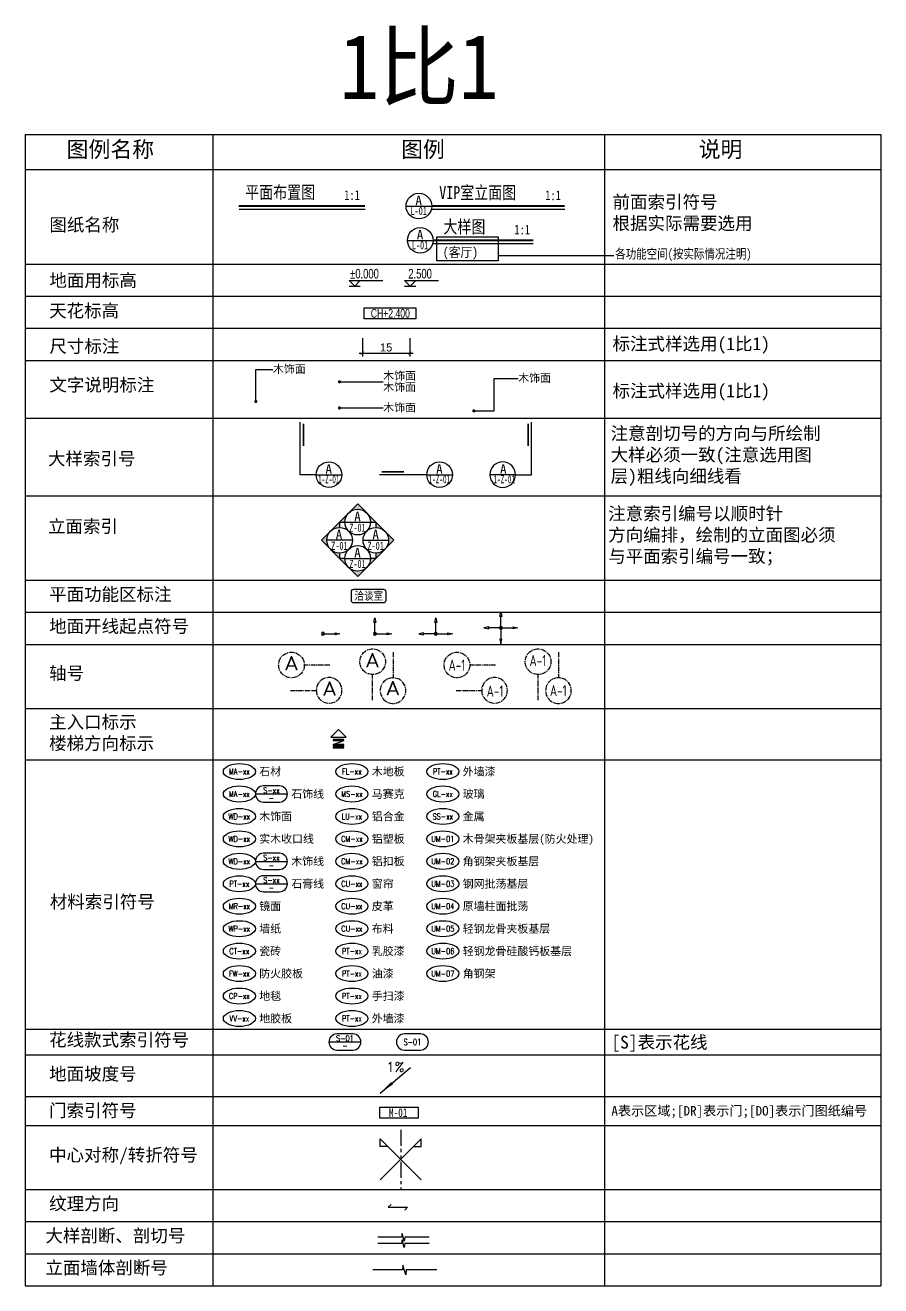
# Model space of a CAD drawing. Header units: millimetres. Extents: x -235126 to 312941, y -228449 to 114042.
# Drawn here: x -165190.1 to -164923.3, y 35428.4 to 35821.4 of the extents above; entities that cross this region are included whole.
import ezdxf
from ezdxf.enums import TextEntityAlignment as Align

# ---------------------------------------------------------------- set-up
doc = ezdxf.new("R2010")
doc.units = ezdxf.units.MM
doc.header["$LTSCALE"] = 800
for name, pattern in [('CENTER2', [1.125, 0.75, -0.125, 0.125, -0.125]), ('DASH', [0.35, 0.25, -0.1]), ('PHANTOM2', [1.25, 0.625, -0.125, 0.125, -0.125, 0.125, -0.125])]:
    doc.linetypes.add(name, pattern=pattern)
doc.layers.get('DEFPOINTS').update_dxf_attribs({"color": 250})
for name, color, linetype in [('AXIS', 3, 'Continuous'), ('E立-ELEV6_LSCAPE', 8, 'Continuous'), ('FC-TEXT-地坪标注', 7, 'Continuous'), ('FC-地坪铺贴', 8, 'Continuous'), ('RC-天花标高', 7, 'Continuous')]:
    doc.layers.add(name, color=color, linetype=linetype)
doc.styles.add('DRAWING_NAME', font='simhei.ttf', dxfattribs={"width": 0.8})
doc.styles.add('HAN', font='romans', dxfattribs={"bigfont": 'hzdx.shx'})
doc.styles.add('HZDX', font='isocp3.shx', dxfattribs={"width": 0.8, "bigfont": 'hzdx.shx'})
doc.styles.add('ISO', font='ISOCP.shx', dxfattribs={"width": 0.75})
doc.styles.add('LINEDRAW', font='txt.shx', dxfattribs={"width": 0.7, "bigfont": '1.shx'})
doc.styles.get("Standard").update_dxf_attribs({"font": 'arial.ttf'})
doc.styles.add('TXT', font='txt.shx')
doc.styles.add('宋-ZY', font='')
doc.styles.add('繁线体', font='simhei.ttf')
doc.styles.add('黑体', font='simhei.ttf', dxfattribs={"width": 0.8})
doc.styles.get('宋-ZY').set_extended_font_data('SimSun')
doc.dimstyles.new('1比1', dxfattribs={"dimtxt": 2.5, "dimasz": 1, "dimexe": 1, "dimexo": 1.5, "dimgap": 0.5, "dimtad": 1, "dimdec": 0, "dimzin": 0, "dimdsep": 46, "dimtxsty": '宋-ZY', "dimblk": 'ARCHTICK', "dimcen": 0.09, "dimdle": 1, "dimclrd": 8, "dimclre": 8, "dimclrt": 2, "dimadec": 0, "dimazin": 0, "dimtfac": 1, "dimtdec": 0, "dimtix": 1, "dimtmove": 2, "dimatfit": 3, "dimldrblk": 'DOT', "dimfxl": 1, "dimtolj": 1, "dimtzin": 0, "dimlwd": -1, "dimlwe": -1, "dimarcsym": 0})

# ---------------------------------------------------------------- blocks, each defined once
blk = doc.blocks.new('MH3.5')
at = {"color": 2}
blk.add_lwpolyline([(12, -1.75), (0, -1.75), (0, 1.75), (12, 1.75)], close=True, dxfattribs=at)
at = {"color": 4, "ltscale": 2, "style": 'HZDX', "width": 0.8}
blk.add_attdef('CH+2.400', text='', height=2.64, dxfattribs=at).set_placement((5.78, 0.01), align=Align.MIDDLE_CENTER)
blk = doc.blocks.new('CH+-')
at = {"color": 2}
blk.add_lwpolyline([(16.13, -1.75), (0, -1.75), (0, 1.75), (16.13, 1.75)], close=True, dxfattribs=at)
at = {"color": 4, "ltscale": 2, "width": 0.7}
blk.add_attdef('CH+2.400', text='', height=3.5, dxfattribs=at).set_placement((8.17, 0.01), align=Align.MIDDLE_CENTER)
blk = doc.blocks.new('_ArchTick')
at = {"color": 0, "linetype": 'ByBlock', "const_width": 0.15}
blk.add_lwpolyline([(-0.5, -0.5), (0.5, 0.5)], dxfattribs=at)
blk = doc.blocks.new('_Dot')
at = {"color": 0, "linetype": 'ByBlock', "lineweight": -2}
blk.add_line((-0.5, 0), (-1, 0), dxfattribs=at)
at = {"color": 0, "linetype": 'ByBlock', "const_width": 0.5}
blk.add_lwpolyline([(-0.25, 0, 1), (0.25, 0, 1)], format="xyb", close=True, dxfattribs=at)
blk = doc.blocks.new('*D37')
at = {"color": 8, "transparency": 16777216}
for p, q in [((-165084.96, 35723.85), (-165084.96, 35718.14)), ((-165070.17, 35723.85), (-165070.17, 35718.14)), ((-165085.96, 35719.14), (-165069.17, 35719.14))]:
    blk.add_line(p, q, dxfattribs=at)
at = {"layer": 'DEFPOINTS', "color": 0, "transparency": 16777216}
for p in [(-165084.96, 35725.35), (-165070.17, 35725.35), (-165070.17, 35719.14)]:
    blk.add_point(p, dxfattribs=at)
at = {"color": 8, "transparency": 16777216, "rotation": 180}
blk.add_blockref('_ArchTick', (-165084.96, 35719.14), dxfattribs=at)
at = {"color": 8, "transparency": 16777216}
blk.add_blockref('_ArchTick', (-165070.17, 35719.14), dxfattribs=at)
at = {"color": 2, "transparency": 16777216, "insert": (-165077.56, 35720.92), "char_height": 2.5, "attachment_point": 5}
blk.add_mtext('\\A1;15', dxfattribs=at)
blk = doc.blocks.new('MARK-IN')
for p, q in [((-120, -123), (0, 0)), ((0, 0), (120, -123)), ((-120, -123), (120, -123)), ((-83, -235), (83, -171))]:
    blk.add_line(p, q)
for points in [[(83, -171), (83, -156), (-83, -156), (-83, -171)], [(83, -250), (83, -235), (-83, -235), (-83, -250)], [(83, -289), (83, -273), (-83, -273), (-83, -289)]]:
    blk.add_lwpolyline(points, close=True)
blk = doc.blocks.new('A$C4FBA2034')
at = {"color": 4, "style": '黑体', "width": 0.8}
blk.add_attdef('平面布置图', text='', height=4, dxfattribs=at).set_placement((23.6, 1.17), align=Align.RIGHT)
blk.add_attdef('1:1', (32.66, 0.79), '', height=3, dxfattribs=at)
blk = doc.blocks.new('CCPP')
h = blk.add_hatch(color=2)
h.paths.add_polyline_path([(-0.31, -3.5), (0.31, -3.5), (0, -5)])
edge = h.paths.add_edge_path()
edge.add_ellipse((0, 0), major_axis=(0.31, 0.31), ratio=1, start_angle=45, end_angle=225, ccw=False)
edge.add_ellipse((0, 0), major_axis=(0.31, 0.31), ratio=1, start_angle=225, end_angle=405, ccw=False)
h.paths.add_polyline_path([(-5.29, 0), (-3.79, 0.31), (-3.79, -0.31)])
at = {"color": 2}
for p, q in [((-5.29, 0), (-3.79, 0.31)), ((-3.79, -0.31), (-5.29, 0)), ((-3.79, 0.31), (-3.79, -0.31)), ((0, 0), (-3.79, 0)), ((0, 0), (0, -3.5)), ((-0.31, -3.5), (0.31, -3.5)), ((0, -5), (-0.31, -3.5)), ((0.31, -3.5), (0, -5))]:
    blk.add_line(p, q, dxfattribs=at)
at = {"color": 2, "extrusion": (0, 0, -1)}
blk.add_ellipse((0, 0), major_axis=(-0.31, 0.31), ratio=1, start_param=4.712389, end_param=10.995574, dxfattribs=at)
blk = doc.blocks.new('KKXXFF1')
h = blk.add_hatch(color=2)
h.paths.add_polyline_path([(5.29, 0), (3.79, 0.31), (3.79, -0.31)])
edge = h.paths.add_edge_path()
edge.add_ellipse((0, 0), major_axis=(0.31, -0.31), ratio=1, start_angle=45, end_angle=90)
edge.add_ellipse((0, 0), major_axis=(0.31, -0.31), ratio=1, start_angle=-270, end_angle=45)
at = {"color": 2}
for p, q in [((0, 0), (3.79, 0)), ((3.79, 0.31), (5.29, 0)), ((3.79, -0.31), (3.79, 0.31)), ((5.29, 0), (3.79, -0.31))]:
    blk.add_line(p, q, dxfattribs=at)
at = {"color": 2, "extrusion": (0, 0, -1)}
blk.add_ellipse((0, 0), major_axis=(0.31, -0.31), ratio=1, start_param=4.712389, end_param=10.995574, dxfattribs=at)
blk = doc.blocks.new('KKXXFF3')
h = blk.add_hatch(color=2)
edge = h.paths.add_edge_path()
edge.add_ellipse((0, 0), major_axis=(0.31, -0.31), ratio=1, start_angle=0, end_angle=360, ccw=False)
h.paths.add_polyline_path([(0.31, 3.5), (-0.31, 3.5), (0, 5)])
h.paths.add_polyline_path([(5.29, 0), (3.79, -0.31), (3.79, 0.31)])
h.paths.add_polyline_path([(-5.29, 0), (-3.79, -0.31), (-3.79, 0.31)])
at = {"color": 2}
for p, q in [((-0.31, 3.5), (0, 5)), ((0, 5), (0.31, 3.5)), ((-3.79, 0.31), (-5.29, 0)), ((-3.79, -0.31), (-3.79, 0.31)), ((0, 0), (-3.79, 0)), ((0.31, 3.5), (-0.31, 3.5)), ((0, 0), (0, 3.5)), ((0, 0), (3.79, 0)), ((3.79, 0.31), (5.29, 0)), ((3.79, -0.31), (3.79, 0.31)), ((-5.29, 0), (-3.79, -0.31)), ((5.29, 0), (3.79, -0.31))]:
    blk.add_line(p, q, dxfattribs=at)
at = {"color": 2, "extrusion": (0, 0, -1)}
blk.add_ellipse((0, 0), major_axis=(0.31, -0.31), ratio=1, start_param=4.712389, end_param=10.995574, dxfattribs=at)
blk = doc.blocks.new('KKXXFF4')
h = blk.add_hatch(color=2)
edge = h.paths.add_edge_path()
edge.add_ellipse((0, 0), major_axis=(0.31, -0.31), ratio=1, start_angle=0, end_angle=360, ccw=False)
h.paths.add_polyline_path([(5.29, 0), (3.79, -0.31), (3.79, 0.31)])
h.paths.add_polyline_path([(0, 5), (0.31, 3.5), (-0.31, 3.5)])
h.paths.add_polyline_path([(0.31, -3.5), (-0.31, -3.5), (0, -5)])
h.paths.add_polyline_path([(-5.29, 0), (-3.79, -0.31), (-3.79, 0.31)])
at = {"color": 2}
for p, q in [((-0.31, 3.5), (0, 5)), ((0, 5), (0.31, 3.5)), ((-3.79, 0.31), (-5.29, 0)), ((-3.79, -0.31), (-3.79, 0.31)), ((0, 0), (-3.79, 0)), ((0.31, 3.5), (-0.31, 3.5)), ((0, 0), (0, 3.5)), ((0, 0), (3.79, 0)), ((3.79, 0.31), (5.29, 0)), ((3.79, -0.31), (3.79, 0.31)), ((-5.29, 0), (-3.79, -0.31)), ((-0.31, -3.5), (0, -5)), ((0.31, -3.5), (-0.31, -3.5)), ((0, 0), (0, -3.5)), ((0, -5), (0.31, -3.5)), ((5.29, 0), (3.79, -0.31))]:
    blk.add_line(p, q, dxfattribs=at)
at = {"color": 2, "extrusion": (0, 0, -1)}
blk.add_ellipse((0, 0), major_axis=(0.31, -0.31), ratio=1, start_param=4.712389, end_param=10.995574, dxfattribs=at)
blk = doc.blocks.new('A$C64543D7B')
at = {"color": 2}
blk.add_line((0.06, 4), (8.06, 4), dxfattribs=at)
blk.add_circle((4.06, 4), 4, dxfattribs=at)
at = {"color": 6, "style": '黑体'}
blk.add_attdef('方向', text='', height=2.74, dxfattribs=at).set_placement((4, 5.77), align=Align.MIDDLE_CENTER)
at = {"color": 6, "style": 'HZDX', "width": 0.5}
blk.add_attdef('图号', text='', height=2.47, dxfattribs=at).set_placement((4, 2.26), align=Align.MIDDLE_CENTER)
blk = doc.blocks.new('SS111')
h = blk.add_hatch(color=2)
h.paths.add_polyline_path([(-2.83, 6.83), (-5.66, 4), (-4, 4, -0.198912)])
h.paths.add_polyline_path([(0, 9.66), (-2.83, 6.83, -0.414214), (2.83, 6.83)])
h.paths.add_polyline_path([(2.83, 6.83, -0.198912), (4, 4), (5.66, 4)])
at = {"color": 2}
blk.add_line((-4, 4), (4, 4), dxfattribs=at)
blk.add_lwpolyline([(4, 4), (5.66, 4), (0, 9.66), (-5.66, 4), (-4, 4)], dxfattribs=at)
blk.add_circle((0, 4), 4, dxfattribs=at)
at = {"color": 7, "style": '黑体'}
blk.add_attdef('方向', text='', height=3, dxfattribs=at).set_placement((-0.06, 5.77), align=Align.MIDDLE_CENTER)
at = {"color": 2, "style": 'HZDX', "width": 0.6}
blk.add_attdef('图号', text='', height=3, dxfattribs=at).set_placement((-0.06, 2.26), align=Align.MIDDLE_CENTER)
blk = doc.blocks.new('SS222')
h = blk.add_hatch(color=2)
h.paths.add_polyline_path([(6.83, 2.83), (4, 5.66), (4, 4, -0.198912)])
h.paths.add_polyline_path([(9.66, 0), (6.83, 2.83, -0.414214), (6.83, -2.83)])
h.paths.add_polyline_path([(6.83, -2.83, -0.198912), (4, -4), (4, -5.66)])
at = {"color": 2}
blk.add_line((0, 0), (8, 0), dxfattribs=at)
blk.add_lwpolyline([(4, -4), (4, -5.66), (9.66, 0), (4, 5.66), (4, 4)], dxfattribs=at)
blk.add_circle((4, 0), 4, dxfattribs=at)
at = {"color": 7, "style": '黑体'}
blk.add_attdef('方向', text='', height=3, dxfattribs=at).set_placement((3.94, 1.77), align=Align.MIDDLE_CENTER)
at = {"color": 2, "style": 'HZDX', "width": 0.6}
blk.add_attdef('图号', text='', height=3, dxfattribs=at).set_placement((3.94, -1.74), align=Align.MIDDLE_CENTER)
blk = doc.blocks.new('SS333')
h = blk.add_hatch(color=2)
h.paths.add_polyline_path([(2.89, -4.6), (5.72, -1.77), (4.06, -1.77, -0.198912)])
h.paths.add_polyline_path([(0.06, -7.42), (2.89, -4.6, -0.414214), (-2.77, -4.6)])
h.paths.add_polyline_path([(-2.77, -4.6, -0.198912), (-3.94, -1.77), (-5.6, -1.77)])
at = {"color": 2}
blk.add_line((-3.94, -1.77), (4.06, -1.77), dxfattribs=at)
blk.add_lwpolyline([(-3.94, -1.77), (-5.59, -1.77), (0.06, -7.42), (5.72, -1.77), (4.06, -1.77)], dxfattribs=at)
blk.add_circle((0.06, -1.77), 4, dxfattribs=at)
at = {"color": 7, "style": '黑体'}
blk.add_attdef('方向', text='', height=3, dxfattribs=at).set_placement((0, 0), align=Align.MIDDLE_CENTER)
at = {"color": 2, "style": 'HZDX', "width": 0.6}
blk.add_attdef('图号', text='', height=3, dxfattribs=at).set_placement((0, -3.51), align=Align.MIDDLE_CENTER)
blk = doc.blocks.new('SS444')
h = blk.add_hatch(color=2)
h.paths.add_polyline_path([(-6.83, 2.83), (-4, 5.66), (-4, 4, 0.198912)])
h.paths.add_polyline_path([(-9.66, 0), (-6.83, 2.83, 0.414214), (-6.83, -2.83)])
h.paths.add_polyline_path([(-6.83, -2.83, 0.198912), (-4, -4), (-4, -5.66)])
at = {"color": 2}
blk.add_line((0, 0), (-8, 0), dxfattribs=at)
blk.add_lwpolyline([(-4, -4), (-4, -5.66), (-9.66, 0), (-4, 5.66), (-4, 4)], dxfattribs=at)
blk.add_circle((-4, 0), 4, dxfattribs=at)
at = {"color": 7, "style": '黑体'}
blk.add_attdef('方向', text='', height=3, rotation=0, dxfattribs=at).set_placement((-3.16, 1.77), align=Align.MIDDLE_CENTER)
at = {"color": 2, "style": 'HZDX', "width": 0.6}
blk.add_attdef('图号', text='', height=3, rotation=0, dxfattribs=at).set_placement((-3.46, -1.74), align=Align.MIDDLE_CENTER)
blk = doc.blocks.new('A$C60323B29')
at = {"color": 2}
blk.add_line((0, 0), (3.52, 0), dxfattribs=at)
blk.add_lwpolyline([(3.52, 1.76), (1.76, 0), (0, 1.76), (10.56, 1.76)], dxfattribs=at)
at = {"color": 7, "ltscale": 2, "style": 'HZDX', "width": 0.8}
blk.add_attdef('%%P0.000', text='', height=2.64, dxfattribs=at).set_placement((4.84, 3.42), align=Align.MIDDLE_CENTER)
blk = doc.blocks.new('A$C48007FC5')
at = {"color": 2}
blk.add_line((0, 0), (9.47, 7.93), dxfattribs=at)
blk.add_solid([(0, 0), (3.37, 3.45), (3.99, 2.71)], dxfattribs=at)
at = {"color": 7, "style": 'HAN'}
blk.add_text('1%', height=3, rotation=359.7652, dxfattribs=at).set_placement((1.87, 6.61))
blk = doc.blocks.new('MARK-S-2')
at = {"color": 0}
blk.add_lwpolyline([(7.5, 2.5), (2.5, 2.5, 1), (2.5, -2.5), (7.5, -2.5, 1)], format="xyb", close=True, dxfattribs=at)
at = {"color": 7, "style": 'LINEDRAW', "width": 0.75}
blk.add_attdef('S-01', text='', height=2, dxfattribs=at).set_placement((5, 0), align=Align.MIDDLE_CENTER)
blk = doc.blocks.new('MARK-S-1')
blk.add_line((0, 0), (10, 0))
at = {"color": 0}
blk.add_lwpolyline([(7.5, 2.5), (2.5, 2.5, 1), (2.5, -2.5), (7.5, -2.5, 1)], format="xyb", close=True, dxfattribs=at)
at = {"color": 7, "style": 'LINEDRAW', "width": 0.75}
for tag, p in [('S-01', (5, 1.15)), ('-', (5, -1.23))]:
    blk.add_attdef(tag, text='', height=1.8, dxfattribs=at).set_placement(p, align=Align.MIDDLE_CENTER)
blk = doc.blocks.new('MARK-ME-M1')
blk.add_ellipse((5, 0), major_axis=(5, 0), ratio=0.5)
at = {"color": 7, "style": '宋-ZY'}
blk.add_attdef('MA-XX', text='', height=1.88, dxfattribs=at).set_placement((5, 0), align=Align.MIDDLE_CENTER)
blk.add_attdef('材料', text='', height=2.5, dxfattribs=at).set_placement((11.2, 0), align=Align.MIDDLE_LEFT)
blk = doc.blocks.new('MARK-ME-M2')
blk.add_line((10, 0), (20, 0))
blk.add_lwpolyline([(17.5, 2.5), (12.5, 2.5, 1), (12.5, -2.5), (17.5, -2.5, 1)], format="xyb", close=True)
blk.add_ellipse((5, 0), major_axis=(5, 0), ratio=0.5)
at = {"color": 2, "style": 'TXT', "width": 0.75}
for tag, p in [('MA-XX', (5, 0)), ('S-01', (15, 1.15)), ('-', (15, -1.23))]:
    blk.add_attdef(tag, text='', height=1.8, dxfattribs=at).set_placement(p, align=Align.MIDDLE_CENTER)
at = {"color": 7, "style": '宋-ZY'}
blk.add_attdef('材料', text='', height=2.5, dxfattribs=at).set_placement((21.2, 0), align=Align.MIDDLE_LEFT)
blk = doc.blocks.new('ZHTHA1')
at = {"color": 8, "linetype": 'CENTER2', "ltscale": 0.0025}
blk.add_line((0, 0), (-8, 0), dxfattribs=at)
blk.add_ellipse((-12, 0), major_axis=(2.83, 2.83), ratio=1, start_param=5.497787, end_param=11.780972, dxfattribs=at)
at = {"color": 7, "style": 'ISO', "width": 1.25}
blk.add_attdef('A', text='', height=4.5, dxfattribs=at).set_placement((-12, -3.03), align=Align.BOTTOM_CENTER)

msp = doc.modelspace()

# ---------------------------------------------------------------- linework, layer by layer
for p, q in [((-165190.13, 35787.39), (-165190.13, 35428.35)), ((-165190.13, 35787.39), (-164923.28, 35787.39)), ((-165131.6, 35787.39), (-165131.6, 35428.35)), ((-165009.45, 35787.39), (-165009.45, 35428.35)), ((-164923.28, 35787.39), (-164923.28, 35428.35)), ((-165190.13, 35776.39), (-164923.28, 35776.39)), ((-165190.13, 35746.91), (-164923.28, 35746.91)), ((-165190.13, 35736.91), (-164923.28, 35736.91)), ((-165190.13, 35726.91), (-164923.28, 35726.91)), ((-165190.13, 35716.85), (-164923.28, 35716.85)), ((-165190.13, 35698.85), (-164923.28, 35698.85)), ((-165190.13, 35698.85), (-164923.28, 35698.85)), ((-165190.13, 35674.69), (-164923.28, 35674.69)), ((-165190.13, 35648.35), (-164923.28, 35648.35)), ((-165190.13, 35638.35), (-164923.28, 35638.35)), ((-165190.13, 35628.35), (-164923.28, 35628.35)), ((-165190.13, 35628.35), (-164923.28, 35628.35)), ((-165190.13, 35608.35), (-164923.28, 35608.35)), ((-165190.13, 35608.35), (-164923.28, 35608.35)), ((-165190.13, 35592.35), (-164923.28, 35592.35)), ((-165190.13, 35592.35), (-164923.28, 35592.35)), ((-165190.13, 35508.35), (-164923.28, 35508.35)), ((-165190.13, 35508.35), (-164923.28, 35508.35)), ((-165190.13, 35508.35), (-164923.28, 35508.35)), ((-165190.13, 35500.35), (-164923.28, 35500.35)), ((-165190.13, 35500.35), (-164923.28, 35500.35)), ((-165190.13, 35500.35), (-164923.28, 35500.35)), ((-165190.13, 35487.35), (-164923.28, 35487.35)), ((-165190.13, 35487.35), (-164923.28, 35487.35)), ((-165190.13, 35487.35), (-164923.28, 35487.35)), ((-165190.13, 35487.35), (-164923.28, 35487.35)), ((-165190.13, 35487.35), (-164923.28, 35487.35)), ((-165190.13, 35487.35), (-164923.28, 35487.35)), ((-165190.13, 35487.35), (-164923.28, 35487.35)), ((-165190.13, 35478.35), (-164923.28, 35478.35)), ((-165190.13, 35458.35), (-164923.28, 35458.35)), ((-165190.13, 35458.35), (-164923.28, 35458.35)), ((-165190.13, 35458.35), (-164923.28, 35458.35)), ((-165190.13, 35448.35), (-164923.28, 35448.35)), ((-165190.13, 35438.35), (-164923.28, 35438.35)), ((-165190.13, 35428.35), (-164923.28, 35428.35))]:
    msp.add_line(p, q)
at = {"color": 7}
for p, q in [((-165123.43, 35764.05), (-165084.13, 35764.05)), ((-165063.27, 35764.05), (-165021.85, 35764.05)), ((-165062.83, 35753.37), (-165031.66, 35753.37))]:
    msp.add_line(p, q, dxfattribs=at)
at = {"color": 1, "linetype": 'DASH'}
msp.add_line((-165042.58, 35749.61), (-165006.56, 35749.61), dxfattribs=at)
at = {"color": 253, "linetype": 'PHANTOM2', "ltscale": 0.01}
msp.add_line((-165073.02, 35477.02), (-165073.02, 35458.39), dxfattribs=at)
at = {"color": 1, "const_width": 0.64}
for points in [[(-165123.51, 35765.05), (-165084.13, 35765.05)], [(-165063.35, 35765.05), (-165021.85, 35765.05)], [(-165062.92, 35754.37), (-165031.66, 35754.37)]]:
    msp.add_lwpolyline(points, dxfattribs=at)
at = {"color": 1, "linetype": 'DASH'}
msp.add_lwpolyline([(-165061.7, 35755.42), (-165042.58, 35755.42), (-165042.58, 35747.97), (-165061.7, 35747.97)], close=True, dxfattribs=at)
at = {"color": 2}
for points in [[(-165099.39, 35681.27), (-165104.39, 35681.27), (-165104.39, 35697.63)], [(-165037.21, 35681.27), (-165032.22, 35681.27), (-165032.22, 35697.63)], [(-165064.89, 35681.27), (-165079.59, 35681.27)], [(-165077.02, 35471.74), (-165079.42, 35471.74), (-165079.42, 35474.14), (-165066.62, 35461.34)], [(-165069.02, 35471.74), (-165066.62, 35471.74), (-165066.62, 35474.14), (-165079.42, 35461.34)]]:
    msp.add_lwpolyline(points, dxfattribs=at)
at = {"color": 2, "const_width": 0.54}
for points in [[(-165103.35, 35690.16), (-165103.35, 35697.13)], [(-165033.26, 35690.16), (-165033.26, 35697.13)], [(-165071.97, 35682.12), (-165078.94, 35682.12)]]:
    msp.add_lwpolyline(points, dxfattribs=at)
msp.add_lwpolyline([(-165067.68, 35599.49, 0, 0, 0), (-165057.13, 35599.49, 1.2, 0, 0), (-165052.44, 35599.49, 0, 0, 0)], format="xyseb")
at = {"color": 7}
for points in [[(-165064.13, 35443.5), (-165071.76, 35443.5), (-165071.88, 35442.3), (-165072.6, 35444.7), (-165072.72, 35443.5), (-165080.13, 35443.5)], [(-165064.13, 35441.5), (-165071.76, 35441.5), (-165071.88, 35440.3), (-165072.6, 35442.7), (-165072.72, 35441.5), (-165080.13, 35441.5)], [(-165061.73, 35433.28), (-165071.26, 35433.28), (-165071.41, 35431.78), (-165072.31, 35434.78), (-165072.47, 35433.28), (-165081.74, 35433.28)]]:
    msp.add_lwpolyline(points, dxfattribs=at)
at = {"layer": 'E立-ELEV6_LSCAPE', "color": 0}
msp.add_lwpolyline([(-165087.62, 35645.56), (-165078.41, 35645.56, -0.414214), (-165077.66, 35644.81), (-165077.66, 35642.03, -0.414214), (-165078.41, 35641.28), (-165087.62, 35641.28, -0.414214), (-165088.37, 35642.03), (-165088.37, 35644.81, -0.414214)], format="xyb", close=True, dxfattribs=at)
at = {"layer": 'FC-地坪铺贴', "color": 7}
msp.add_lwpolyline([(-165076.03, 35453.74), (-165076.95, 35452.82), (-165070.84, 35452.82), (-165071.77, 35451.91)], dxfattribs=at)

# ---------------------------------------------------------------- block references
at = {"color": 7}
ref = msp.add_blockref('A$C4FBA2034', (-165123.29, 35766.15), dxfattribs=at)
ref.add_attrib('1:1', '1:1', (-165090.63, 35766.94), dxfattribs={"height": 3, "style": '黑体', "width": 0.8})
ref.add_attrib('平面布置图', '平面布置图', dxfattribs={"height": 4, "style": '黑体', "width": 0.8}).set_placement((-165099.69, 35767.32), align=Align.RIGHT)
ref = msp.add_blockref('A$C4FBA2034', (-165060.6, 35766.08), dxfattribs=at)
ref.add_attrib('1:1', '1:1', (-165027.94, 35766.87), dxfattribs={"height": 3, "style": '黑体', "width": 0.8})
ref.add_attrib('平面布置图', 'VIP室立面图', dxfattribs={"height": 4, "style": '黑体', "width": 0.8}).set_placement((-165037, 35767.25), align=Align.RIGHT)
at = {"color": 1}
ref = msp.add_blockref('A$C64543D7B', (-165071.41, 35761.02), dxfattribs=at)
ref.add_attrib('方向', 'A', dxfattribs={"color": 7, "height": 3, "style": '黑体'}).set_placement((-165067.41, 35766.79), align=Align.MIDDLE_CENTER)
ref.add_attrib('图号', 'L-01', dxfattribs={"color": 7, "height": 2.5, "style": '宋-ZY', "width": 0.65}).set_placement((-165067.41, 35763.51), align=Align.MIDDLE_CENTER)
ref = msp.add_blockref('A$C64543D7B', (-165070.98, 35750.34), dxfattribs=at)
ref.add_attrib('方向', 'A', dxfattribs={"color": 7, "height": 3, "style": '黑体'}).set_placement((-165066.98, 35756.11), align=Align.MIDDLE_CENTER)
ref.add_attrib('图号', 'L-01', dxfattribs={"color": 7, "height": 2.5, "style": '宋-ZY', "width": 0.65}).set_placement((-165066.98, 35752.83), align=Align.MIDDLE_CENTER)
at = {"color": 7}
ref = msp.add_blockref('A$C4FBA2034', (-165070.22, 35755.41), dxfattribs=at)
ref.add_attrib('1:1', '1:1', (-165037.56, 35756.19), dxfattribs={"height": 3, "style": '黑体', "width": 0.8})
ref.add_attrib('平面布置图', '大样图', dxfattribs={"height": 4, "style": '黑体', "width": 0.8}).set_placement((-165046.61, 35756.58), align=Align.RIGHT)
at = {"color": 1}
ref = msp.add_blockref('A$C64543D7B', (-165099.46, 35677.27), dxfattribs=at)
ref.add_attrib('方向', 'A', dxfattribs={"color": 7, "height": 3, "style": '黑体'}).set_placement((-165095.46, 35683.04), align=Align.MIDDLE_CENTER)
ref.add_attrib('图号', '1-Z-01', dxfattribs={"color": 7, "height": 2.5, "style": '宋-ZY', "width": 0.55}).set_placement((-165095.46, 35679.84), align=Align.MIDDLE_CENTER)
ref = msp.add_blockref('A$C64543D7B', (-165064.95, 35677.27), dxfattribs=at)
ref.add_attrib('方向', 'A', dxfattribs={"color": 7, "height": 3, "style": '黑体'}).set_placement((-165060.95, 35683.04), align=Align.MIDDLE_CENTER)
ref.add_attrib('图号', '1-Z-01', dxfattribs={"color": 7, "height": 2.5, "style": '宋-ZY', "width": 0.55}).set_placement((-165060.95, 35679.84), align=Align.MIDDLE_CENTER)
ref = msp.add_blockref('A$C64543D7B', (-165037.15, 35677.27), dxfattribs=dict(at, xscale=-1))
ref.add_attrib('方向', 'A', dxfattribs={"color": 7, "height": 3, "style": '黑体'}).set_placement((-165041.02, 35683.04), align=Align.MIDDLE_CENTER)
ref.add_attrib('图号', '1-Z-01', dxfattribs={"color": 7, "height": 2.5, "style": '宋-ZY', "width": 0.55}).set_placement((-165040.73, 35679.84), align=Align.MIDDLE_CENTER)
ref = msp.add_blockref('SS111', (-165086.43, 35662.48))
ref.add_attrib('方向', 'A', dxfattribs={"color": 7, "height": 3, "style": '黑体'}).set_placement((-165086.49, 35668.24), align=Align.MIDDLE_CENTER)
ref.add_attrib('图号', 'Z-01', dxfattribs={"color": 7, "height": 2.5, "style": '宋-ZY', "width": 0.65}).set_placement((-165086.49, 35664.74), align=Align.MIDDLE_CENTER)
ref = msp.add_blockref('SS444', (-165088.08, 35660.82))
ref.add_attrib('方向', 'A', dxfattribs={"color": 7, "height": 3, "rotation": 0, "style": '黑体'}).set_placement((-165092.26, 35662.59), align=Align.MIDDLE_CENTER)
ref.add_attrib('图号', 'Z-01', dxfattribs={"color": 7, "height": 2.5, "rotation": 0, "style": '宋-ZY', "width": 0.65}).set_placement((-165092.14, 35659.08), align=Align.MIDDLE_CENTER)
ref = msp.add_blockref('SS222', (-165084.77, 35660.82))
ref.add_attrib('方向', 'A', dxfattribs={"color": 7, "height": 3, "style": '黑体'}).set_placement((-165080.83, 35662.59), align=Align.MIDDLE_CENTER)
ref.add_attrib('图号', 'Z-01', dxfattribs={"color": 7, "height": 2.5, "style": '宋-ZY', "width": 0.65}).set_placement((-165080.83, 35659.08), align=Align.MIDDLE_CENTER)
ref = msp.add_blockref('SS333', (-165086.49, 35656.93))
ref.add_attrib('方向', 'A', dxfattribs={"color": 7, "height": 3, "style": '黑体'}).set_placement((-165086.49, 35656.93), align=Align.MIDDLE_CENTER)
ref.add_attrib('图号', 'Z-01', dxfattribs={"color": 7, "height": 2.5, "style": '宋-ZY', "width": 0.65}).set_placement((-165086.49, 35653.43), align=Align.MIDDLE_CENTER)
at = {"rotation": 179.9999999995049}
msp.add_blockref('CCPP', (-165081.05, 35631.68), dxfattribs=at)
for name, p in [('KKXXFF3', (-165062.09, 35631.68)), ('KKXXFF4', (-165041.75, 35633.52)), ('KKXXFF1', (-165097.25, 35631.68)), ('A$C48007FC5', (-165079.38, 35488.46))]:
    msp.add_blockref(name, p)
at = {"xscale": 0.0200000000004366, "yscale": 0.0200000000004366, "zscale": 0.0200000000004366}
msp.add_blockref('MARK-IN', (-165092.45, 35601.84), dxfattribs=at)
ref = msp.add_blockref('MARK-ME-M1', (-165128.33, 35588.7))
ref.add_attrib('材料', '石材', dxfattribs={"color": 7, "height": 2.5, "style": '宋-ZY'}).set_placement((-165117.13, 35588.7), align=Align.MIDDLE_LEFT)
ref.add_attrib('MA-XX', 'MA-xx', dxfattribs={"color": 2, "height": 1.8, "style": 'TXT', "width": 0.75}).set_placement((-165123.33, 35588.7), align=Align.MIDDLE_CENTER)
ref = msp.add_blockref('MARK-ME-M1', (-165093.23, 35588.7))
ref.add_attrib('材料', '木地板', dxfattribs={"color": 7, "height": 2.5, "style": '宋-ZY'}).set_placement((-165082.03, 35588.7), align=Align.MIDDLE_LEFT)
ref.add_attrib('MA-XX', 'FL-xx', dxfattribs={"color": 2, "height": 1.8, "style": 'TXT', "width": 0.75}).set_placement((-165088.23, 35588.7), align=Align.MIDDLE_CENTER)
ref = msp.add_blockref('MARK-ME-M1', (-165064.87, 35588.7))
ref.add_attrib('材料', '外墙漆', dxfattribs={"color": 7, "height": 2.5, "style": '宋-ZY'}).set_placement((-165053.67, 35588.7), align=Align.MIDDLE_LEFT)
ref.add_attrib('MA-XX', 'PT-xx', dxfattribs={"color": 2, "height": 1.8, "style": 'TXT', "width": 0.75}).set_placement((-165059.87, 35588.7), align=Align.MIDDLE_CENTER)
for p, values in [((-165128.33, 35581.7), {'MA-XX': 'MA-xx', '-': '-', 'S-01': 'S-xx', '材料': '石饰线'}), ((-165128.33, 35560.7), {'MA-XX': 'WD-xx', '-': '-', 'S-01': 'S-xx', '材料': '木饰线'}), ((-165128.33, 35553.7), {'MA-XX': 'PT-xx', '-': '-', 'S-01': 'S-xx', '材料': '石膏线'})]:
    msp.add_blockref('MARK-ME-M2', p).add_auto_attribs(values)
ref = msp.add_blockref('MARK-ME-M1', (-165093.23, 35581.7))
ref.add_attrib('材料', '马赛克', dxfattribs={"color": 7, "height": 2.5, "style": '宋-ZY'}).set_placement((-165082.03, 35581.7), align=Align.MIDDLE_LEFT)
ref.add_attrib('MA-XX', 'MS-xx', dxfattribs={"color": 2, "height": 1.8, "style": 'TXT', "width": 0.75}).set_placement((-165088.23, 35581.7), align=Align.MIDDLE_CENTER)
ref = msp.add_blockref('MARK-ME-M1', (-165064.87, 35581.7))
ref.add_attrib('材料', '玻璃', dxfattribs={"color": 7, "height": 2.5, "style": '宋-ZY'}).set_placement((-165053.67, 35581.7), align=Align.MIDDLE_LEFT)
ref.add_attrib('MA-XX', 'GL-xx', dxfattribs={"color": 2, "height": 1.8, "style": 'TXT', "width": 0.75}).set_placement((-165059.87, 35581.7), align=Align.MIDDLE_CENTER)
ref = msp.add_blockref('MARK-ME-M1', (-165128.33, 35574.7))
ref.add_attrib('材料', '木饰面', dxfattribs={"color": 7, "height": 2.5, "style": '宋-ZY'}).set_placement((-165117.13, 35574.7), align=Align.MIDDLE_LEFT)
ref.add_attrib('MA-XX', 'WD-xx', dxfattribs={"color": 2, "height": 1.8, "style": 'TXT', "width": 0.75}).set_placement((-165123.33, 35574.7), align=Align.MIDDLE_CENTER)
ref = msp.add_blockref('MARK-ME-M1', (-165093.23, 35574.7))
ref.add_attrib('材料', '铝合金', dxfattribs={"color": 7, "height": 2.5, "style": '宋-ZY'}).set_placement((-165082.03, 35574.7), align=Align.MIDDLE_LEFT)
ref.add_attrib('MA-XX', 'LU-xx', dxfattribs={"color": 2, "height": 1.8, "style": 'TXT', "width": 0.75}).set_placement((-165088.23, 35574.7), align=Align.MIDDLE_CENTER)
ref = msp.add_blockref('MARK-ME-M1', (-165064.87, 35574.7))
ref.add_attrib('材料', '金属', dxfattribs={"color": 7, "height": 2.5, "style": '宋-ZY'}).set_placement((-165053.67, 35574.7), align=Align.MIDDLE_LEFT)
ref.add_attrib('MA-XX', 'SS-xx', dxfattribs={"color": 2, "height": 1.8, "style": 'TXT', "width": 0.75}).set_placement((-165059.87, 35574.7), align=Align.MIDDLE_CENTER)
ref = msp.add_blockref('MARK-ME-M1', (-165128.33, 35567.7))
ref.add_attrib('材料', '实木收口线', dxfattribs={"color": 7, "height": 2.5, "style": '宋-ZY'}).set_placement((-165117.13, 35567.7), align=Align.MIDDLE_LEFT)
ref.add_attrib('MA-XX', 'WD-xx', dxfattribs={"color": 2, "height": 1.8, "style": 'TXT', "width": 0.75}).set_placement((-165123.33, 35567.7), align=Align.MIDDLE_CENTER)
ref = msp.add_blockref('MARK-ME-M1', (-165093.23, 35567.7))
ref.add_attrib('材料', '铝塑板', dxfattribs={"color": 7, "height": 2.5, "style": '宋-ZY'}).set_placement((-165082.03, 35567.7), align=Align.MIDDLE_LEFT)
ref.add_attrib('MA-XX', 'CM-xx', dxfattribs={"color": 2, "height": 1.8, "style": 'TXT', "width": 0.75}).set_placement((-165088.23, 35567.7), align=Align.MIDDLE_CENTER)
ref = msp.add_blockref('MARK-ME-M1', (-165064.87, 35567.7))
ref.add_attrib('材料', '木骨架夹板基层(防火处理)', dxfattribs={"color": 7, "height": 2.5, "style": '宋-ZY'}).set_placement((-165053.67, 35567.7), align=Align.MIDDLE_LEFT)
ref.add_attrib('MA-XX', 'UM-01', dxfattribs={"color": 2, "height": 1.8, "style": 'TXT', "width": 0.75}).set_placement((-165059.87, 35567.7), align=Align.MIDDLE_CENTER)
ref = msp.add_blockref('MARK-ME-M1', (-165093.23, 35560.7))
ref.add_attrib('材料', '铝扣板', dxfattribs={"color": 7, "height": 2.5, "style": '宋-ZY'}).set_placement((-165082.03, 35560.7), align=Align.MIDDLE_LEFT)
ref.add_attrib('MA-XX', 'CM-xx', dxfattribs={"color": 2, "height": 1.8, "style": 'TXT', "width": 0.75}).set_placement((-165088.23, 35560.7), align=Align.MIDDLE_CENTER)
ref = msp.add_blockref('MARK-ME-M1', (-165064.87, 35560.7))
ref.add_attrib('材料', '角钢架夹板基层', dxfattribs={"color": 7, "height": 2.5, "style": '宋-ZY'}).set_placement((-165053.67, 35560.7), align=Align.MIDDLE_LEFT)
ref.add_attrib('MA-XX', 'UM-02', dxfattribs={"color": 2, "height": 1.8, "style": 'TXT', "width": 0.75}).set_placement((-165059.87, 35560.7), align=Align.MIDDLE_CENTER)
ref = msp.add_blockref('MARK-ME-M1', (-165093.23, 35553.7))
ref.add_attrib('材料', '窗帘', dxfattribs={"color": 7, "height": 2.5, "style": '宋-ZY'}).set_placement((-165082.03, 35553.7), align=Align.MIDDLE_LEFT)
ref.add_attrib('MA-XX', 'CU-xx', dxfattribs={"color": 2, "height": 1.8, "style": 'TXT', "width": 0.75}).set_placement((-165088.23, 35553.7), align=Align.MIDDLE_CENTER)
ref = msp.add_blockref('MARK-ME-M1', (-165064.87, 35553.7))
ref.add_attrib('材料', '钢网批荡基层', dxfattribs={"color": 7, "height": 2.5, "style": '宋-ZY'}).set_placement((-165053.67, 35553.7), align=Align.MIDDLE_LEFT)
ref.add_attrib('MA-XX', 'UM-03', dxfattribs={"color": 2, "height": 1.8, "style": 'TXT', "width": 0.75}).set_placement((-165059.87, 35553.7), align=Align.MIDDLE_CENTER)
ref = msp.add_blockref('MARK-ME-M1', (-165128.33, 35546.7))
ref.add_attrib('材料', '镜面', dxfattribs={"color": 7, "height": 2.5, "style": '宋-ZY'}).set_placement((-165117.13, 35546.7), align=Align.MIDDLE_LEFT)
ref.add_attrib('MA-XX', 'MR-xx', dxfattribs={"color": 2, "height": 1.8, "style": 'TXT', "width": 0.75}).set_placement((-165123.33, 35546.7), align=Align.MIDDLE_CENTER)
ref = msp.add_blockref('MARK-ME-M1', (-165093.23, 35546.7))
ref.add_attrib('材料', '皮革', dxfattribs={"color": 7, "height": 2.5, "style": '宋-ZY'}).set_placement((-165082.03, 35546.7), align=Align.MIDDLE_LEFT)
ref.add_attrib('MA-XX', 'CU-xx', dxfattribs={"color": 2, "height": 1.8, "style": 'TXT', "width": 0.75}).set_placement((-165088.23, 35546.7), align=Align.MIDDLE_CENTER)
ref = msp.add_blockref('MARK-ME-M1', (-165064.87, 35546.7))
ref.add_attrib('材料', '原墙柱面批荡', dxfattribs={"color": 7, "height": 2.5, "style": '宋-ZY'}).set_placement((-165053.67, 35546.7), align=Align.MIDDLE_LEFT)
ref.add_attrib('MA-XX', 'UM-04', dxfattribs={"color": 2, "height": 1.8, "style": 'TXT', "width": 0.75}).set_placement((-165059.87, 35546.7), align=Align.MIDDLE_CENTER)
ref = msp.add_blockref('MARK-ME-M1', (-165128.33, 35539.7))
ref.add_attrib('材料', '墙纸', dxfattribs={"color": 7, "height": 2.5, "style": '宋-ZY'}).set_placement((-165117.13, 35539.7), align=Align.MIDDLE_LEFT)
ref.add_attrib('MA-XX', 'WP-xx', dxfattribs={"color": 2, "height": 1.8, "style": 'TXT', "width": 0.75}).set_placement((-165123.33, 35539.7), align=Align.MIDDLE_CENTER)
ref = msp.add_blockref('MARK-ME-M1', (-165093.23, 35539.7))
ref.add_attrib('材料', '布料', dxfattribs={"color": 7, "height": 2.5, "style": '宋-ZY'}).set_placement((-165082.03, 35539.7), align=Align.MIDDLE_LEFT)
ref.add_attrib('MA-XX', 'CU-xx', dxfattribs={"color": 2, "height": 1.8, "style": 'TXT', "width": 0.75}).set_placement((-165088.23, 35539.7), align=Align.MIDDLE_CENTER)
ref = msp.add_blockref('MARK-ME-M1', (-165064.87, 35539.7))
ref.add_attrib('材料', '轻钢龙骨夹板基层', dxfattribs={"color": 7, "height": 2.5, "style": '宋-ZY'}).set_placement((-165053.67, 35539.7), align=Align.MIDDLE_LEFT)
ref.add_attrib('MA-XX', 'UM-05', dxfattribs={"color": 2, "height": 1.8, "style": 'TXT', "width": 0.75}).set_placement((-165059.87, 35539.7), align=Align.MIDDLE_CENTER)
ref = msp.add_blockref('MARK-ME-M1', (-165128.33, 35532.7))
ref.add_attrib('材料', '瓷砖', dxfattribs={"color": 7, "height": 2.5, "style": '宋-ZY'}).set_placement((-165117.13, 35532.7), align=Align.MIDDLE_LEFT)
ref.add_attrib('MA-XX', 'CT-xx', dxfattribs={"color": 2, "height": 1.8, "style": 'TXT', "width": 0.75}).set_placement((-165123.33, 35532.7), align=Align.MIDDLE_CENTER)
ref = msp.add_blockref('MARK-ME-M1', (-165093.23, 35532.7))
ref.add_attrib('材料', '乳胶漆', dxfattribs={"color": 7, "height": 2.5, "style": '宋-ZY'}).set_placement((-165082.03, 35532.7), align=Align.MIDDLE_LEFT)
ref.add_attrib('MA-XX', 'PT-xx', dxfattribs={"color": 2, "height": 1.8, "style": 'TXT', "width": 0.75}).set_placement((-165088.23, 35532.7), align=Align.MIDDLE_CENTER)
ref = msp.add_blockref('MARK-ME-M1', (-165064.87, 35532.7))
ref.add_attrib('材料', '轻钢龙骨硅酸钙板基层', dxfattribs={"color": 7, "height": 2.5, "style": '宋-ZY'}).set_placement((-165053.67, 35532.7), align=Align.MIDDLE_LEFT)
ref.add_attrib('MA-XX', 'UM-06', dxfattribs={"color": 2, "height": 1.8, "style": 'TXT', "width": 0.75}).set_placement((-165059.87, 35532.7), align=Align.MIDDLE_CENTER)
ref = msp.add_blockref('MARK-ME-M1', (-165128.33, 35525.7))
ref.add_attrib('材料', '防火胶板', dxfattribs={"color": 7, "height": 2.5, "style": '宋-ZY'}).set_placement((-165117.13, 35525.7), align=Align.MIDDLE_LEFT)
ref.add_attrib('MA-XX', 'FW-xx', dxfattribs={"color": 2, "height": 1.8, "style": 'TXT', "width": 0.75}).set_placement((-165123.33, 35525.7), align=Align.MIDDLE_CENTER)
ref = msp.add_blockref('MARK-ME-M1', (-165093.23, 35525.7))
ref.add_attrib('材料', '油漆', dxfattribs={"color": 7, "height": 2.5, "style": '宋-ZY'}).set_placement((-165082.03, 35525.7), align=Align.MIDDLE_LEFT)
ref.add_attrib('MA-XX', 'PT-xx', dxfattribs={"color": 2, "height": 1.8, "style": 'TXT', "width": 0.75}).set_placement((-165088.23, 35525.7), align=Align.MIDDLE_CENTER)
ref = msp.add_blockref('MARK-ME-M1', (-165064.87, 35525.7))
ref.add_attrib('材料', '角钢架', dxfattribs={"color": 7, "height": 2.5, "style": '宋-ZY'}).set_placement((-165053.67, 35525.7), align=Align.MIDDLE_LEFT)
ref.add_attrib('MA-XX', 'UM-07', dxfattribs={"color": 2, "height": 1.8, "style": 'TXT', "width": 0.75}).set_placement((-165059.87, 35525.7), align=Align.MIDDLE_CENTER)
ref = msp.add_blockref('MARK-ME-M1', (-165128.33, 35518.7))
ref.add_attrib('材料', '地毯', dxfattribs={"color": 7, "height": 2.5, "style": '宋-ZY'}).set_placement((-165117.13, 35518.7), align=Align.MIDDLE_LEFT)
ref.add_attrib('MA-XX', 'CP-xx', dxfattribs={"color": 2, "height": 1.8, "style": 'TXT', "width": 0.75}).set_placement((-165123.33, 35518.7), align=Align.MIDDLE_CENTER)
ref = msp.add_blockref('MARK-ME-M1', (-165093.23, 35518.7))
ref.add_attrib('材料', '手扫漆', dxfattribs={"color": 7, "height": 2.5, "style": '宋-ZY'}).set_placement((-165082.03, 35518.7), align=Align.MIDDLE_LEFT)
ref.add_attrib('MA-XX', 'PT-xx', dxfattribs={"color": 2, "height": 1.8, "style": 'TXT', "width": 0.75}).set_placement((-165088.23, 35518.7), align=Align.MIDDLE_CENTER)
ref = msp.add_blockref('MARK-ME-M1', (-165128.33, 35511.7))
ref.add_attrib('材料', '地胶板', dxfattribs={"color": 7, "height": 2.5, "style": '宋-ZY'}).set_placement((-165117.13, 35511.7), align=Align.MIDDLE_LEFT)
ref.add_attrib('MA-XX', 'VV-xx', dxfattribs={"color": 2, "height": 1.8, "style": 'TXT', "width": 0.75}).set_placement((-165123.33, 35511.7), align=Align.MIDDLE_CENTER)
ref = msp.add_blockref('MARK-ME-M1', (-165093.23, 35511.7))
ref.add_attrib('材料', '外墙漆', dxfattribs={"color": 7, "height": 2.5, "style": '宋-ZY'}).set_placement((-165082.03, 35511.7), align=Align.MIDDLE_LEFT)
ref.add_attrib('MA-XX', 'PT-xx', dxfattribs={"color": 2, "height": 1.8, "style": 'TXT', "width": 0.75}).set_placement((-165088.23, 35511.7), align=Align.MIDDLE_CENTER)
ref = msp.add_blockref('MARK-S-1', (-165095.42, 35504.37))
ref.add_attrib('-', '-', dxfattribs={"color": 2, "height": 1.8, "style": 'LINEDRAW', "width": 0.75}).set_placement((-165090.42, 35503.15), align=Align.MIDDLE_CENTER)
ref.add_attrib('S-01', 'S-01', dxfattribs={"color": 2, "height": 1.8, "style": 'TXT', "width": 0.75}).set_placement((-165090.42, 35505.52), align=Align.MIDDLE_CENTER)
ref = msp.add_blockref('MARK-S-2', (-165074.36, 35504.37))
ref.add_attrib('S-01', 'S-01', dxfattribs={"color": 2, "height": 2, "style": 'TXT', "width": 0.75}).set_placement((-165069.36, 35504.37), align=Align.MIDDLE_CENTER)
ref = msp.add_blockref('MH3.5', (-165079.57, 35482.33))
ref.add_attrib('CH+2.400', 'M-01', dxfattribs={"ltscale": 2, "height": 2.64, "style": '黑体', "width": 0.8}).set_placement((-165073.79, 35482.34), align=Align.MIDDLE_CENTER)
at = {"layer": 'AXIS'}
ref = msp.add_blockref('ZHTHA1', (-165095.08, 35621.92), dxfattribs=at)
ref.add_attrib('A', 'A', dxfattribs={"layer": '0', "color": 2, "height": 4.5, "style": 'ISO', "width": 1.25}).set_placement((-165107.08, 35618.9), align=Align.BOTTOM_CENTER)
ref = msp.add_blockref('ZHTHA1', (-165081.76, 35610.94), dxfattribs=dict(at, rotation=269.9999999993746))
ref.add_attrib('A', 'A', dxfattribs={"layer": '0', "color": 2, "height": 4.5, "style": 'ISO', "width": 1.25}).set_placement((-165081.83, 35619.83), align=Align.BOTTOM_CENTER)
ref = msp.add_blockref('ZHTHA1', (-165075.41, 35625.94), dxfattribs=dict(at, xscale=-1, rotation=270.0000000009901))
ref.add_attrib('A', 'A', dxfattribs={"layer": '0', "color": 2, "height": 4.5, "style": 'ISO', "width": 1.25}).set_placement((-165075.47, 35611.12), align=Align.BOTTOM_CENTER)
ref = msp.add_blockref('ZHTHA1', (-165043.48, 35621.92), dxfattribs=at)
ref.add_attrib('A', 'A-1', dxfattribs={"layer": '0', "color": 2, "height": 3.5, "style": 'ISO', "width": 0.8}).set_placement((-165055.48, 35619.08), align=Align.BOTTOM_CENTER)
ref = msp.add_blockref('ZHTHA1', (-165030.16, 35610.94), dxfattribs=dict(at, rotation=269.9999999993746))
ref.add_attrib('A', 'A-1', dxfattribs={"layer": '0', "color": 2, "height": 3.5, "style": 'ISO', "width": 0.8}).set_placement((-165030.22, 35620.49), align=Align.BOTTOM_CENTER)
ref = msp.add_blockref('ZHTHA1', (-165023.81, 35625.94), dxfattribs=dict(at, xscale=-1, rotation=270.0000000009901))
ref.add_attrib('A', 'A-1', dxfattribs={"layer": '0', "color": 2, "height": 3.5, "style": 'ISO', "width": 0.8}).set_placement((-165023.87, 35611.12), align=Align.BOTTOM_CENTER)
ref = msp.add_blockref('ZHTHA1', (-165107.34, 35614.01), dxfattribs=dict(at, xscale=-1))
ref.add_attrib('A', 'A', dxfattribs={"layer": '0', "color": 2, "height": 4.5, "rotation": 0, "style": 'ISO', "width": 1.25}).set_placement((-165095.2, 35610.99), align=Align.BOTTOM_CENTER)
ref = msp.add_blockref('ZHTHA1', (-165055.74, 35614.01), dxfattribs=dict(at, xscale=-1))
ref.add_attrib('A', 'A-1', dxfattribs={"layer": '0', "color": 2, "height": 3.5, "style": 'ISO', "width": 0.8}).set_placement((-165043.59, 35610.99), align=Align.BOTTOM_CENTER)
at = {"layer": 'FC-TEXT-地坪标注'}
ref = msp.add_blockref('A$C60323B29', (-165089.13, 35740.03), dxfattribs=at)
ref.add_attrib('%%P0.000', '%%P0.000', dxfattribs={"layer": '0', "color": 7, "ltscale": 2, "height": 3, "width": 0.7}).set_placement((-165084.3, 35743.94), align=Align.MIDDLE_CENTER)
ref = msp.add_blockref('A$C60323B29', (-165071.8, 35740.03), dxfattribs=at)
ref.add_attrib('%%P0.000', '2.500', dxfattribs={"layer": '0', "color": 7, "ltscale": 2, "height": 3, "width": 0.7}).set_placement((-165066.96, 35743.94), align=Align.MIDDLE_CENTER)
at = {"layer": 'RC-天花标高'}
ref = msp.add_blockref('CH+-', (-165084.42, 35731.58), dxfattribs=at)
ref.add_attrib('CH+2.400', 'CH+2.400', dxfattribs={"layer": '0', "color": 7, "ltscale": 2, "height": 2.75, "width": 0.7}).set_placement((-165076.24, 35731.58), align=Align.MIDDLE_CENTER)

# ---------------------------------------------------------------- texts
at = {"color": 7, "style": 'DRAWING_NAME', "width": 0.9}
msp.add_text('(客厅)', height=3, dxfattribs=at).set_placement((-165059.9, 35749.12))
at = {"style": '宋-ZY', "width": 0.85}
msp.add_text('洽谈室', height=2.5, dxfattribs=at).set_placement((-165082.98, 35643.49), align=Align.MIDDLE_CENTER)
at = {"attachment_point": 4}
for s, insert, char_height, style in [('图例名称', (-165177.2, 35782.44), 5, '繁线体'), ('图例', (-165072.89, 35782.44), 5, '繁线体'), ('说明', (-164980.08, 35782.44), 5, '繁线体'), ('前面索引符号\\P根据实际需要选用', (-165006.94, 35762.75), 4, '繁线体'), ('图纸名称', (-165182.58, 35758.96), 4, '繁线体'), ('地面用标高', (-165182.58, 35741.64), 4, '繁线体'), ('天花标高', (-165182.67, 35732.18), 4, '繁线体'), ('尺寸标注', (-165182.58, 35721.12), 4, '繁线体'), ('标注式样选用(1比1)', (-165006.94, 35721.56), 4, '繁线体'), ('木饰面', (-165112.86, 35714.09), 2.5, '宋-ZY'), ('文字说明标注', (-165182.58, 35709.03), 4, '繁线体'), ('木饰面', (-165036.37, 35711.29), 2.5, '宋-ZY'), ('标注式样选用(1比1)', (-165006.94, 35706.89), 4, '繁线体'), ('{\\H1x;木饰面}', (-165078.46, 35702.07), 2.5, '宋-ZY'), ('注意剖切号的方向与所绘制\\P大样必须一致(注意选用图\\P层)粗线向细线看', (-165007.53, 35686.96), 4, '繁线体'), ('大样索引号', (-165183.02, 35686.05), 4, '繁线体'), ('注意索引编号以顺时针\\P方向编排，绘制的立面图必须\\P与平面索引编号一致；', (-165008.3, 35662.05), 4, '繁线体'), ('立面索引', (-165183.02, 35664.95), 4, '繁线体'), ('平面功能区标注', (-165182.67, 35643.75), 4, '繁线体'), ('地面开线起点符号', (-165182.67, 35633.77), 4, '繁线体'), ('轴号', (-165182.67, 35619.16), 4, '繁线体'), ('主入口标示\\P楼梯方向标示', (-165182.67, 35600.6), 4, '繁线体'), ('材料索引符号', (-165182.46, 35547.89), 4, '繁线体'), ('花线款式索引符号', (-165182.67, 35504.84), 4, '繁线体'), ('[S]表示花线', (-165007.3, 35503.85), 4, '繁线体'), ('地面坡度号', (-165182.67, 35494.21), 4, '繁线体'), ('门索引符号', (-165182.67, 35482.82), 4, '繁线体'), ('A表示区域;[DR]表示门;[DO]表示门图纸编号', (-165007.3, 35482.54), 3, '繁线体'), ('中心对称/转折符号', (-165182.67, 35468.67), 4, '繁线体'), ('纹理方向', (-165182.67, 35453.75), 4, '繁线体'), ('大样剖断、剖切号', (-165183.83, 35443.75), 4, '繁线体'), ('立面墙体剖断号', (-165183.83, 35433.75), 4, '繁线体')]:
    msp.add_mtext(s, dxfattribs=dict(at, insert=insert, char_height=char_height, style=style))
at = {"color": 7, "insert": (-165006.11, 35749.75), "char_height": 3, "attachment_point": 4, "style": 'DRAWING_NAME'}
msp.add_mtext('各功能空间(按实际情况注明)', dxfattribs=at)
at = {"insert": (-165078.46, 35710.22), "char_height": 2.5, "attachment_point": 4, "line_spacing_factor": 0.84, "style": '宋-ZY'}
msp.add_mtext('木饰面\\P木饰面', dxfattribs=at)
at = {"layer": 'DEFPOINTS', "color": 40, "style": 'DRAWING_NAME', "width": 0.9}
msp.add_text('1比1', height=20.25, dxfattribs=at).set_placement((-165092.14, 35798.36))

# ---------------------------------------------------------------- dimensions: what is measured, and where the dimension line sits
dim = msp.add_aligned_dim(p1=(-165084.96, 35725.35), p2=(-165070.17, 35725.35), distance=-6.21, dimstyle='1比1', override={"dimtxsty": 'Standard'})
dim.commit()
dim.dimension.update_dxf_attribs({"geometry": '*D37', "text_midpoint": (-165077.56, 35720.92)})

# ---------------------------------------------------------------- leaders
at = {"color": 4, "ltscale": 2}
msp.add_leader([(-165118.19, 35704.08), (-165118.19, 35714.09), (-165112.86, 35714.09)], dimstyle='1比1', override={"dimtxsty": 'Standard'}, dxfattribs=at)
for points, override in [([(-165092.11, 35710.22), (-165078.46, 35710.22)], {"dimgap": 0.5, "dimtad": 0, "dimtxsty": 'Standard'}), ([(-165050.18, 35701.16), (-165043.9, 35701.16), (-165043.9, 35711.29), (-165036.37, 35711.29)], {"dimtad": 0, "dimtxsty": 'Standard'}), ([(-165092.11, 35702.07), (-165078.46, 35702.07)], {"dimgap": 0.5, "dimtad": 0, "dimtxsty": 'Standard'})]:
    msp.add_leader(points, dimstyle='1比1', override=override)

doc.saveas('drawing.dxf')
